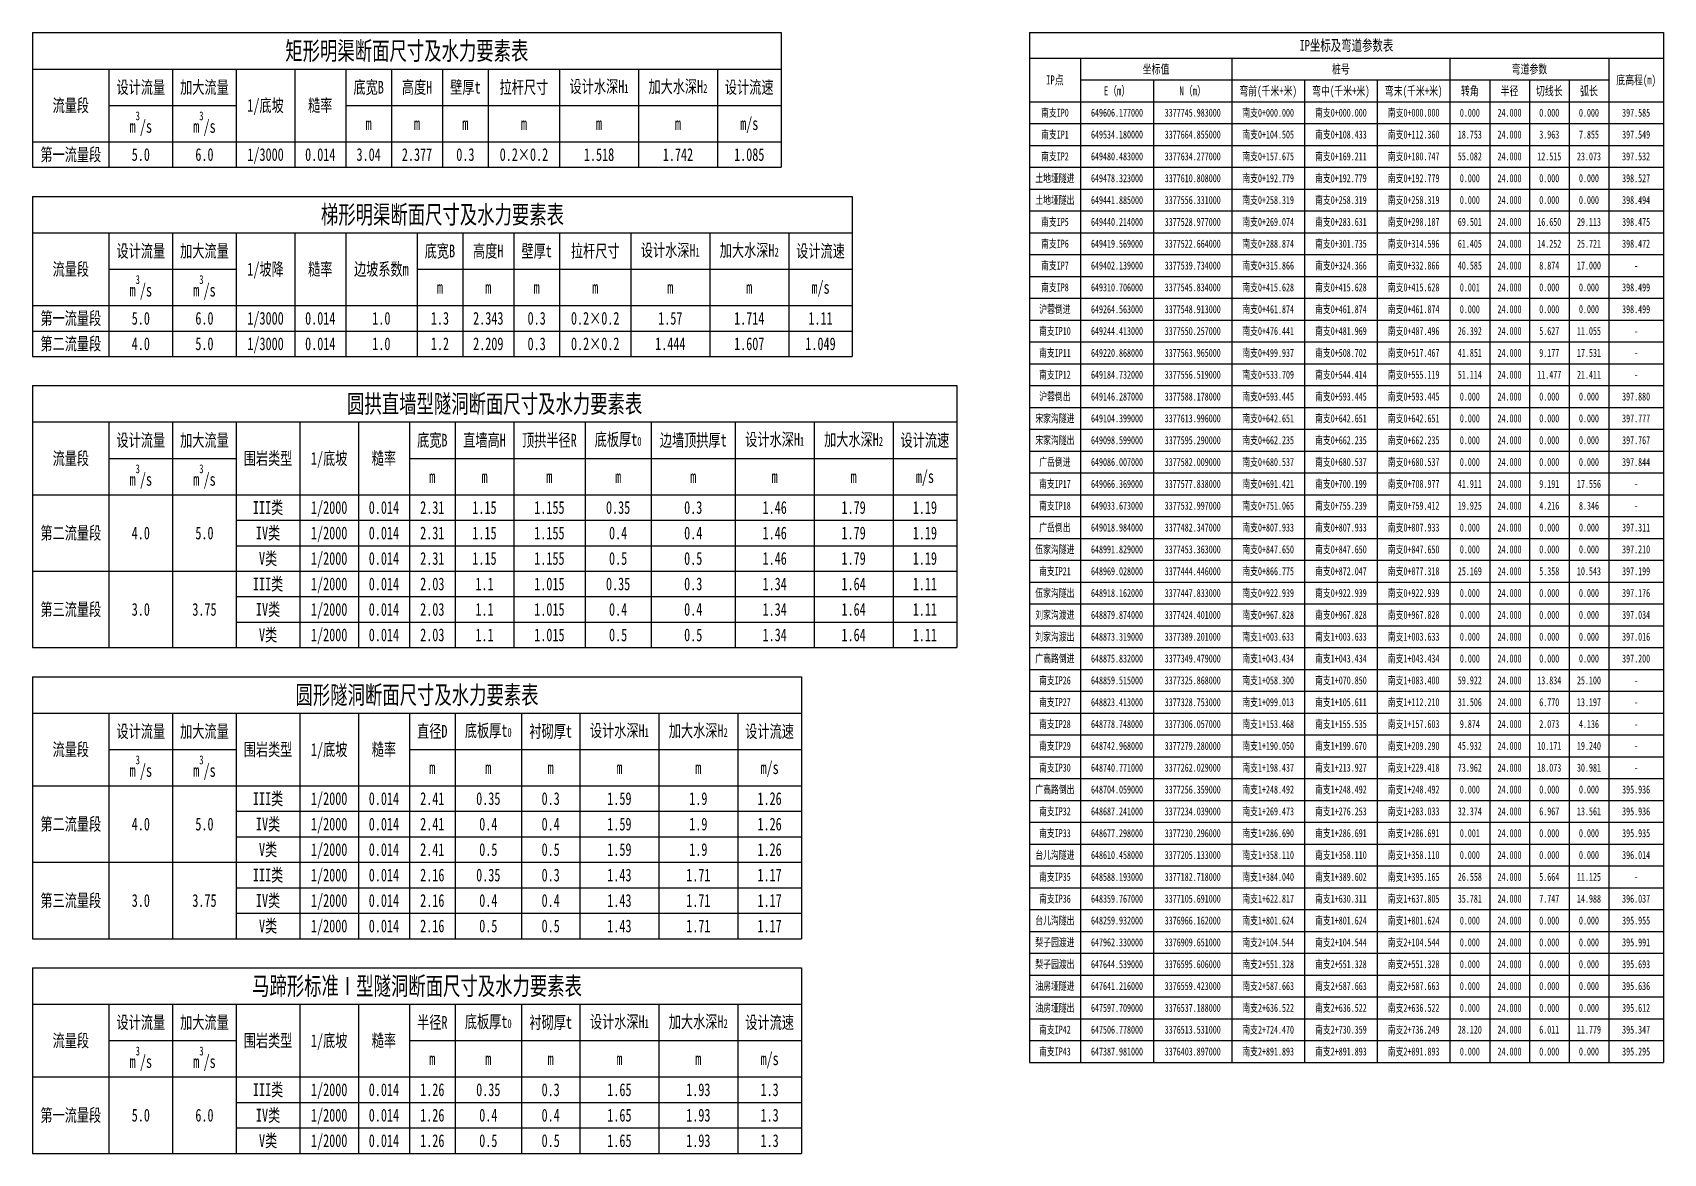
# Model space of a CAD drawing. Header units: metres. Extents: x -40 to 2892, y -553 to 402.
# Drawn here: x 0 to 448.4, y -328 to -20 of the extents above; entities that cross this region are included whole.
import ezdxf
from ezdxf.enums import TextEntityAlignment as Align

# ---------------------------------------------------------------- set-up
doc = ezdxf.new("R2010")
doc.units = ezdxf.units.M
doc.layers.add('IP坐标表', color=7, linetype='Continuous')
doc.layers.add('断面汇总表', color=7, linetype='Continuous')
doc.styles.get("Standard").update_dxf_attribs({"font": '', "width": 0.7})
doc.styles.get('Standard').set_extended_font_data('仿宋')

msp = doc.modelspace()

# ---------------------------------------------------------------- linework, layer by layer
at = {"layer": 'IP坐标表'}
for p, q in [((274.1, -20), (448.42, -20)), ((274.1, -20), (274.1, -27)), ((448.42, -20), (448.42, -27)), ((274.1, -27), (448.42, -27)), ((274.1, -27), (274.1, -39)), ((274.1, -27), (274.1, -39)), ((288.1, -27), (288.1, -39)), ((329.74, -27), (329.74, -39)), ((389.74, -27), (389.74, -39)), ((433.42, -27), (433.42, -39)), ((448.42, -27), (448.42, -39)), ((448.42, -27), (448.42, -39)), ((288.1, -33), (308.26, -33)), ((308.26, -33), (329.74, -33)), ((308.26, -33), (308.26, -39)), ((329.74, -33), (349.74, -33)), ((349.74, -33), (369.74, -33)), ((349.74, -33), (349.74, -39)), ((369.74, -33), (389.74, -33)), ((369.74, -33), (369.74, -39)), ((389.74, -33), (400.66, -33)), ((400.66, -33), (411.58, -33)), ((400.66, -33), (400.66, -39)), ((411.58, -33), (422.5, -33)), ((411.58, -33), (411.58, -39)), ((422.5, -33), (433.42, -33)), ((422.5, -33), (422.5, -39)), ((274.1, -39), (448.42, -39)), ((274.1, -39), (448.42, -39)), ((274.1, -39), (274.1, -303)), ((288.1, -39), (288.1, -303)), ((308.26, -39), (308.26, -303)), ((329.74, -39), (329.74, -303)), ((349.74, -39), (349.74, -303)), ((369.74, -39), (369.74, -303)), ((389.74, -39), (389.74, -303)), ((400.66, -39), (400.66, -303)), ((411.58, -39), (411.58, -303)), ((422.5, -39), (422.5, -303)), ((433.42, -39), (433.42, -303)), ((448.42, -39), (448.42, -303)), ((274.1, -45), (448.42, -45)), ((274.1, -51), (448.42, -51)), ((274.1, -57), (448.42, -57)), ((274.1, -63), (448.42, -63)), ((274.1, -69), (448.42, -69)), ((274.1, -75), (448.42, -75)), ((274.1, -81), (448.42, -81)), ((274.1, -87), (448.42, -87)), ((274.1, -93), (448.42, -93)), ((274.1, -99), (448.42, -99)), ((274.1, -105), (448.42, -105)), ((274.1, -111), (448.42, -111)), ((274.1, -117), (448.42, -117)), ((274.1, -123), (448.42, -123)), ((274.1, -129), (448.42, -129)), ((274.1, -135), (448.42, -135)), ((274.1, -141), (448.42, -141)), ((274.1, -147), (448.42, -147)), ((274.1, -153), (448.42, -153)), ((274.1, -159), (448.42, -159)), ((274.1, -165), (448.42, -165)), ((274.1, -171), (448.42, -171)), ((274.1, -177), (448.42, -177)), ((274.1, -183), (448.42, -183)), ((274.1, -189), (448.42, -189)), ((274.1, -195), (448.42, -195)), ((274.1, -201), (448.42, -201)), ((274.1, -207), (448.42, -207)), ((274.1, -213), (448.42, -213)), ((274.1, -219), (448.42, -219)), ((274.1, -225), (448.42, -225)), ((274.1, -231), (448.42, -231)), ((274.1, -237), (448.42, -237)), ((274.1, -243), (448.42, -243)), ((274.1, -249), (448.42, -249)), ((274.1, -255), (448.42, -255)), ((274.1, -261), (448.42, -261)), ((274.1, -267), (448.42, -267)), ((274.1, -273), (448.42, -273)), ((274.1, -279), (448.42, -279)), ((274.1, -285), (448.42, -285)), ((274.1, -291), (448.42, -291)), ((274.1, -297), (448.42, -297)), ((274.1, -303), (448.42, -303))]:
    msp.add_line(p, q, dxfattribs=at)
at = {"layer": '断面汇总表'}
for p, q in [((0, -20), (205.8, -20)), ((0, -20), (0, -30)), ((205.8, -20), (205.8, -30)), ((0, -30), (205.8, -30)), ((0, -30), (0, -50)), ((21, -30), (21, -50)), ((38.5, -30), (38.5, -50)), ((56, -30), (56, -50)), ((72.1, -30), (72.1, -50)), ((86.1, -30), (86.1, -50)), ((98.7, -30), (98.7, -50)), ((112.7, -30), (112.7, -50)), ((125.3, -30), (125.3, -50)), ((144.9, -30), (144.9, -50)), ((166.6, -30), (166.6, -50)), ((188.3, -30), (188.3, -50)), ((205.8, -30), (205.8, -50)), ((21, -40), (38.5, -40)), ((38.5, -40), (56, -40)), ((86.1, -40), (98.7, -40)), ((98.7, -40), (112.7, -40)), ((112.7, -40), (125.3, -40)), ((125.3, -40), (144.9, -40)), ((144.9, -40), (166.6, -40)), ((166.6, -40), (188.3, -40)), ((188.3, -40), (205.8, -40)), ((0, -50), (205.8, -50)), ((0, -50), (205.8, -50)), ((0, -50), (0, -57)), ((21, -50), (21, -57)), ((38.5, -50), (38.5, -57)), ((56, -50), (56, -57)), ((72.1, -50), (72.1, -57)), ((86.1, -50), (86.1, -57)), ((98.7, -50), (98.7, -57)), ((112.7, -50), (112.7, -57)), ((125.3, -50), (125.3, -57)), ((144.9, -50), (144.9, -57)), ((166.6, -50), (166.6, -57)), ((188.3, -50), (188.3, -57)), ((205.8, -50), (205.8, -57)), ((0, -57), (205.8, -57)), ((0, -65), (225.4, -65)), ((0, -65), (0, -75)), ((225.4, -65), (225.4, -75)), ((0, -75), (225.4, -75)), ((0, -75), (0, -95)), ((21, -75), (21, -95)), ((38.5, -75), (38.5, -95)), ((56, -75), (56, -95)), ((72.1, -75), (72.1, -95)), ((86.1, -75), (86.1, -95)), ((105.7, -75), (105.7, -95)), ((118.3, -75), (118.3, -95)), ((132.3, -75), (132.3, -95)), ((144.9, -75), (144.9, -95)), ((164.5, -75), (164.5, -95)), ((186.2, -75), (186.2, -95)), ((207.9, -75), (207.9, -95)), ((225.4, -75), (225.4, -95)), ((21, -85), (38.5, -85)), ((38.5, -85), (56, -85)), ((105.7, -85), (118.3, -85)), ((118.3, -85), (132.3, -85)), ((132.3, -85), (144.9, -85)), ((144.9, -85), (164.5, -85)), ((164.5, -85), (186.2, -85)), ((186.2, -85), (207.9, -85)), ((207.9, -85), (225.4, -85)), ((0, -95), (225.4, -95)), ((0, -95), (225.4, -95)), ((0, -95), (0, -109)), ((21, -95), (21, -109)), ((38.5, -95), (38.5, -109)), ((56, -95), (56, -109)), ((72.1, -95), (72.1, -109)), ((86.1, -95), (86.1, -109)), ((105.7, -95), (105.7, -109)), ((118.3, -95), (118.3, -109)), ((132.3, -95), (132.3, -109)), ((144.9, -95), (144.9, -109)), ((164.5, -95), (164.5, -109)), ((186.2, -95), (186.2, -109)), ((207.9, -95), (207.9, -109)), ((225.4, -95), (225.4, -109)), ((0, -102), (225.4, -102)), ((0, -109), (225.4, -109)), ((0, -117), (254.1, -117)), ((0, -117), (0, -127)), ((254.1, -117), (254.1, -127)), ((0, -127), (254.1, -127)), ((0, -127), (0, -147)), ((21, -127), (21, -147)), ((38.5, -127), (38.5, -147)), ((56, -127), (56, -147)), ((73.5, -127), (73.5, -147)), ((89.6, -127), (89.6, -147)), ((103.6, -127), (103.6, -147)), ((116.2, -127), (116.2, -147)), ((132.3, -127), (132.3, -147)), ((151.9, -127), (151.9, -147)), ((170.1, -127), (170.1, -147)), ((193.2, -127), (193.2, -147)), ((214.9, -127), (214.9, -147)), ((236.6, -127), (236.6, -147)), ((254.1, -127), (254.1, -147)), ((21, -137), (38.5, -137)), ((38.5, -137), (56, -137)), ((103.6, -137), (116.2, -137)), ((116.2, -137), (132.3, -137)), ((132.3, -137), (151.9, -137)), ((151.9, -137), (170.1, -137)), ((170.1, -137), (193.2, -137)), ((193.2, -137), (214.9, -137)), ((214.9, -137), (236.6, -137)), ((236.6, -137), (254.1, -137)), ((0, -147), (254.1, -147)), ((0, -147), (254.1, -147)), ((0, -147), (0, -189)), ((21, -147), (21, -189)), ((38.5, -147), (38.5, -189)), ((56, -147), (56, -189)), ((73.5, -147), (73.5, -189)), ((89.6, -147), (89.6, -189)), ((103.6, -147), (103.6, -189)), ((116.2, -147), (116.2, -189)), ((132.3, -147), (132.3, -189)), ((151.9, -147), (151.9, -189)), ((170.1, -147), (170.1, -189)), ((193.2, -147), (193.2, -189)), ((214.9, -147), (214.9, -189)), ((236.6, -147), (236.6, -189)), ((254.1, -147), (254.1, -189)), ((56, -154), (254.1, -154)), ((56, -161), (254.1, -161)), ((0, -168), (254.1, -168)), ((56, -175), (254.1, -175)), ((56, -182), (254.1, -182)), ((0, -189), (254.1, -189)), ((0, -197), (211.4, -197)), ((0, -197), (0, -207)), ((211.4, -197), (211.4, -207)), ((0, -207), (211.4, -207)), ((0, -207), (0, -227)), ((21, -207), (21, -227)), ((38.5, -207), (38.5, -227)), ((56, -207), (56, -227)), ((73.5, -207), (73.5, -227)), ((89.6, -207), (89.6, -227)), ((103.6, -207), (103.6, -227)), ((116.2, -207), (116.2, -227)), ((134.4, -207), (134.4, -227)), ((150.5, -207), (150.5, -227)), ((172.2, -207), (172.2, -227)), ((193.9, -207), (193.9, -227)), ((211.4, -207), (211.4, -227)), ((21, -217), (38.5, -217)), ((38.5, -217), (56, -217)), ((103.6, -217), (116.2, -217)), ((116.2, -217), (134.4, -217)), ((134.4, -217), (150.5, -217)), ((150.5, -217), (172.2, -217)), ((172.2, -217), (193.9, -217)), ((193.9, -217), (211.4, -217)), ((0, -227), (211.4, -227)), ((0, -227), (211.4, -227)), ((0, -227), (0, -269)), ((21, -227), (21, -269)), ((38.5, -227), (38.5, -269)), ((56, -227), (56, -269)), ((73.5, -227), (73.5, -269)), ((89.6, -227), (89.6, -269)), ((103.6, -227), (103.6, -269)), ((116.2, -227), (116.2, -269)), ((134.4, -227), (134.4, -269)), ((150.5, -227), (150.5, -269)), ((172.2, -227), (172.2, -269)), ((193.9, -227), (193.9, -269)), ((211.4, -227), (211.4, -269)), ((56, -234), (211.4, -234)), ((56, -241), (211.4, -241)), ((0, -248), (211.4, -248)), ((56, -255), (211.4, -255)), ((56, -262), (211.4, -262)), ((0, -269), (211.4, -269)), ((0, -277), (211.4, -277)), ((0, -277), (0, -287)), ((211.4, -277), (211.4, -287)), ((0, -287), (211.4, -287)), ((0, -287), (0, -307)), ((21, -287), (21, -307)), ((38.5, -287), (38.5, -307)), ((56, -287), (56, -307)), ((73.5, -287), (73.5, -307)), ((89.6, -287), (89.6, -307)), ((103.6, -287), (103.6, -307)), ((116.2, -287), (116.2, -307)), ((134.4, -287), (134.4, -307)), ((150.5, -287), (150.5, -307)), ((172.2, -287), (172.2, -307)), ((193.9, -287), (193.9, -307)), ((211.4, -287), (211.4, -307)), ((21, -297), (38.5, -297)), ((38.5, -297), (56, -297)), ((103.6, -297), (116.2, -297)), ((116.2, -297), (134.4, -297)), ((134.4, -297), (150.5, -297)), ((150.5, -297), (172.2, -297)), ((172.2, -297), (193.9, -297)), ((193.9, -297), (211.4, -297)), ((0, -307), (211.4, -307)), ((0, -307), (211.4, -307)), ((0, -307), (0, -328)), ((21, -307), (21, -328)), ((38.5, -307), (38.5, -328)), ((56, -307), (56, -328)), ((73.5, -307), (73.5, -328)), ((89.6, -307), (89.6, -328)), ((103.6, -307), (103.6, -328)), ((116.2, -307), (116.2, -328)), ((134.4, -307), (134.4, -328)), ((150.5, -307), (150.5, -328)), ((172.2, -307), (172.2, -328)), ((193.9, -307), (193.9, -328)), ((211.4, -307), (211.4, -328)), ((56, -314), (211.4, -314)), ((56, -321), (211.4, -321)), ((0, -328), (211.4, -328))]:
    msp.add_line(p, q, dxfattribs=at)

# ---------------------------------------------------------------- texts
at = {"layer": 'IP坐标表', "width": 0.7}
for s, height, p in [('IP坐标及弯道参数表', 3, (361.26, -23.5)), ('IP点', 2.5, (281.1, -33)), ('坐标值', 2.5, (308.92, -30)), ('桩号', 2.5, (359.74, -30)), ('弯道参数', 2.5, (411.58, -30)), ('底高程(m)', 2.5, (440.92, -33)), ('E（m）', 2.5, (298.18, -36)), ('N（m）', 2.5, (319, -36)), ('弯前(千米+米)', 2.5, (339.74, -36)), ('弯中(千米+米)', 2.5, (359.74, -36)), ('弯末(千米+米)', 2.5, (379.74, -36)), ('转角', 2.5, (395.2, -36)), ('半径', 2.5, (406.12, -36)), ('切线长', 2.5, (417.04, -36)), ('弧长', 2.5, (427.96, -36)), ('南支IP0', 2.2, (281.1, -42)), ('649606.177000', 2.2, (298.18, -42)), ('3377745.983000', 2.2, (319, -42)), ('南支0+000.000', 2.2, (339.74, -42)), ('南支0+000.000', 2.2, (359.74, -42)), ('南支0+000.000', 2.2, (379.74, -42)), ('0.000', 2.2, (395.2, -42)), ('24.000', 2.2, (406.12, -42)), ('0.000', 2.2, (417.04, -42)), ('0.000', 2.2, (427.96, -42)), ('397.585', 2.2, (440.92, -42)), ('南支IP1', 2.2, (281.1, -48)), ('649534.180000', 2.2, (298.18, -48)), ('3377664.855000', 2.2, (319, -48)), ('南支0+104.505', 2.2, (339.74, -48)), ('南支0+108.433', 2.2, (359.74, -48)), ('南支0+112.360', 2.2, (379.74, -48)), ('18.753', 2.2, (395.2, -48)), ('24.000', 2.2, (406.12, -48)), ('3.963', 2.2, (417.04, -48)), ('7.855', 2.2, (427.96, -48)), ('397.549', 2.2, (440.92, -48)), ('南支IP2', 2.2, (281.1, -54)), ('649480.483000', 2.2, (298.18, -54)), ('3377634.277000', 2.2, (319, -54)), ('南支0+157.675', 2.2, (339.74, -54)), ('南支0+169.211', 2.2, (359.74, -54)), ('南支0+180.747', 2.2, (379.74, -54)), ('55.082', 2.2, (395.2, -54)), ('24.000', 2.2, (406.12, -54)), ('12.515', 2.2, (417.04, -54)), ('23.073', 2.2, (427.96, -54)), ('397.532', 2.2, (440.92, -54)), ('土地垭隧进', 2.2, (281.1, -60)), ('649478.323000', 2.2, (298.18, -60)), ('3377610.808000', 2.2, (319, -60)), ('南支0+192.779', 2.2, (339.74, -60)), ('南支0+192.779', 2.2, (359.74, -60)), ('南支0+192.779', 2.2, (379.74, -60)), ('0.000', 2.2, (395.2, -60)), ('24.000', 2.2, (406.12, -60)), ('0.000', 2.2, (417.04, -60)), ('0.000', 2.2, (427.96, -60)), ('398.527', 2.2, (440.92, -60)), ('土地垭隧出', 2.2, (281.1, -66)), ('649441.885000', 2.2, (298.18, -66)), ('3377556.331000', 2.2, (319, -66)), ('南支0+258.319', 2.2, (339.74, -66)), ('南支0+258.319', 2.2, (359.74, -66)), ('南支0+258.319', 2.2, (379.74, -66)), ('0.000', 2.2, (395.2, -66)), ('24.000', 2.2, (406.12, -66)), ('0.000', 2.2, (417.04, -66)), ('0.000', 2.2, (427.96, -66)), ('398.494', 2.2, (440.92, -66)), ('南支IP5', 2.2, (281.1, -72)), ('649440.214000', 2.2, (298.18, -72)), ('3377528.977000', 2.2, (319, -72)), ('南支0+269.074', 2.2, (339.74, -72)), ('南支0+283.631', 2.2, (359.74, -72)), ('南支0+298.187', 2.2, (379.74, -72)), ('69.501', 2.2, (395.2, -72)), ('24.000', 2.2, (406.12, -72)), ('16.650', 2.2, (417.04, -72)), ('29.113', 2.2, (427.96, -72)), ('398.475', 2.2, (440.92, -72)), ('南支IP6', 2.2, (281.1, -78)), ('649419.569000', 2.2, (298.18, -78)), ('3377522.664000', 2.2, (319, -78)), ('南支0+288.874', 2.2, (339.74, -78)), ('南支0+301.735', 2.2, (359.74, -78)), ('南支0+314.596', 2.2, (379.74, -78)), ('61.405', 2.2, (395.2, -78)), ('24.000', 2.2, (406.12, -78)), ('14.252', 2.2, (417.04, -78)), ('25.721', 2.2, (427.96, -78)), ('398.472', 2.2, (440.92, -78)), ('南支IP7', 2.2, (281.1, -84)), ('649402.139000', 2.2, (298.18, -84)), ('3377539.734000', 2.2, (319, -84)), ('南支0+315.866', 2.2, (339.74, -84)), ('南支0+324.366', 2.2, (359.74, -84)), ('南支0+332.866', 2.2, (379.74, -84)), ('40.585', 2.2, (395.2, -84)), ('24.000', 2.2, (406.12, -84)), ('8.874', 2.2, (417.04, -84)), ('17.000', 2.2, (427.96, -84)), ('-', 2.2, (440.92, -84)), ('南支IP8', 2.2, (281.1, -90)), ('649310.706000', 2.2, (298.18, -90)), ('3377545.834000', 2.2, (319, -90)), ('南支0+415.628', 2.2, (339.74, -90)), ('南支0+415.628', 2.2, (359.74, -90)), ('南支0+415.628', 2.2, (379.74, -90)), ('0.001', 2.2, (395.2, -90)), ('24.000', 2.2, (406.12, -90)), ('0.000', 2.2, (417.04, -90)), ('0.000', 2.2, (427.96, -90)), ('398.499', 2.2, (440.92, -90)), ('沪蓉倒进', 2.2, (281.1, -96)), ('649264.563000', 2.2, (298.18, -96)), ('3377548.913000', 2.2, (319, -96)), ('南支0+461.874', 2.2, (339.74, -96)), ('南支0+461.874', 2.2, (359.74, -96)), ('南支0+461.874', 2.2, (379.74, -96)), ('0.000', 2.2, (395.2, -96)), ('24.000', 2.2, (406.12, -96)), ('0.000', 2.2, (417.04, -96)), ('0.000', 2.2, (427.96, -96)), ('398.499', 2.2, (440.92, -96)), ('南支IP10', 2.2, (281.1, -102)), ('649244.413000', 2.2, (298.18, -102)), ('3377550.257000', 2.2, (319, -102)), ('南支0+476.441', 2.2, (339.74, -102)), ('南支0+481.969', 2.2, (359.74, -102)), ('南支0+487.496', 2.2, (379.74, -102)), ('26.392', 2.2, (395.2, -102)), ('24.000', 2.2, (406.12, -102)), ('5.627', 2.2, (417.04, -102)), ('11.055', 2.2, (427.96, -102)), ('-', 2.2, (440.92, -102)), ('南支IP11', 2.2, (281.1, -108)), ('649220.868000', 2.2, (298.18, -108)), ('3377563.965000', 2.2, (319, -108)), ('南支0+499.937', 2.2, (339.74, -108)), ('南支0+508.702', 2.2, (359.74, -108)), ('南支0+517.467', 2.2, (379.74, -108)), ('41.851', 2.2, (395.2, -108)), ('24.000', 2.2, (406.12, -108)), ('9.177', 2.2, (417.04, -108)), ('17.531', 2.2, (427.96, -108)), ('-', 2.2, (440.92, -108)), ('南支IP12', 2.2, (281.1, -114)), ('649184.732000', 2.2, (298.18, -114)), ('3377556.519000', 2.2, (319, -114)), ('南支0+533.709', 2.2, (339.74, -114)), ('南支0+544.414', 2.2, (359.74, -114)), ('南支0+555.119', 2.2, (379.74, -114)), ('51.114', 2.2, (395.2, -114)), ('24.000', 2.2, (406.12, -114)), ('11.477', 2.2, (417.04, -114)), ('21.411', 2.2, (427.96, -114)), ('-', 2.2, (440.92, -114)), ('沪蓉倒出', 2.2, (281.1, -120)), ('649146.287000', 2.2, (298.18, -120)), ('3377588.178000', 2.2, (319, -120)), ('南支0+593.445', 2.2, (339.74, -120)), ('南支0+593.445', 2.2, (359.74, -120)), ('南支0+593.445', 2.2, (379.74, -120)), ('0.000', 2.2, (395.2, -120)), ('24.000', 2.2, (406.12, -120)), ('0.000', 2.2, (417.04, -120)), ('0.000', 2.2, (427.96, -120)), ('397.880', 2.2, (440.92, -120)), ('宋家沟隧进', 2.2, (281.1, -126)), ('649104.399000', 2.2, (298.18, -126)), ('3377613.996000', 2.2, (319, -126)), ('南支0+642.651', 2.2, (339.74, -126)), ('南支0+642.651', 2.2, (359.74, -126)), ('南支0+642.651', 2.2, (379.74, -126)), ('0.000', 2.2, (395.2, -126)), ('24.000', 2.2, (406.12, -126)), ('0.000', 2.2, (417.04, -126)), ('0.000', 2.2, (427.96, -126)), ('397.777', 2.2, (440.92, -126)), ('宋家沟隧出', 2.2, (281.1, -132)), ('649098.599000', 2.2, (298.18, -132)), ('3377595.290000', 2.2, (319, -132)), ('南支0+662.235', 2.2, (339.74, -132)), ('南支0+662.235', 2.2, (359.74, -132)), ('南支0+662.235', 2.2, (379.74, -132)), ('0.000', 2.2, (395.2, -132)), ('24.000', 2.2, (406.12, -132)), ('0.000', 2.2, (417.04, -132)), ('0.000', 2.2, (427.96, -132)), ('397.767', 2.2, (440.92, -132)), ('广岳倒进', 2.2, (281.1, -138)), ('649086.007000', 2.2, (298.18, -138)), ('3377582.009000', 2.2, (319, -138)), ('南支0+680.537', 2.2, (339.74, -138)), ('南支0+680.537', 2.2, (359.74, -138)), ('南支0+680.537', 2.2, (379.74, -138)), ('0.000', 2.2, (395.2, -138)), ('24.000', 2.2, (406.12, -138)), ('0.000', 2.2, (417.04, -138)), ('0.000', 2.2, (427.96, -138)), ('397.844', 2.2, (440.92, -138)), ('南支IP17', 2.2, (281.1, -144)), ('649066.369000', 2.2, (298.18, -144)), ('3377577.838000', 2.2, (319, -144)), ('南支0+691.421', 2.2, (339.74, -144)), ('南支0+700.199', 2.2, (359.74, -144)), ('南支0+708.977', 2.2, (379.74, -144)), ('41.911', 2.2, (395.2, -144)), ('24.000', 2.2, (406.12, -144)), ('9.191', 2.2, (417.04, -144)), ('17.556', 2.2, (427.96, -144)), ('-', 2.2, (440.92, -144)), ('南支IP18', 2.2, (281.1, -150)), ('649033.673000', 2.2, (298.18, -150)), ('3377532.997000', 2.2, (319, -150)), ('南支0+751.065', 2.2, (339.74, -150)), ('南支0+755.239', 2.2, (359.74, -150)), ('南支0+759.412', 2.2, (379.74, -150)), ('19.925', 2.2, (395.2, -150)), ('24.000', 2.2, (406.12, -150)), ('4.216', 2.2, (417.04, -150)), ('8.346', 2.2, (427.96, -150)), ('-', 2.2, (440.92, -150)), ('广岳倒出', 2.2, (281.1, -156)), ('649018.984000', 2.2, (298.18, -156)), ('3377482.347000', 2.2, (319, -156)), ('南支0+807.933', 2.2, (339.74, -156)), ('南支0+807.933', 2.2, (359.74, -156)), ('南支0+807.933', 2.2, (379.74, -156)), ('0.000', 2.2, (395.2, -156)), ('24.000', 2.2, (406.12, -156)), ('0.000', 2.2, (417.04, -156)), ('0.000', 2.2, (427.96, -156)), ('397.311', 2.2, (440.92, -156)), ('伍家沟隧进', 2.2, (281.1, -162)), ('648991.829000', 2.2, (298.18, -162)), ('3377453.363000', 2.2, (319, -162)), ('南支0+847.650', 2.2, (339.74, -162)), ('南支0+847.650', 2.2, (359.74, -162)), ('南支0+847.650', 2.2, (379.74, -162)), ('0.000', 2.2, (395.2, -162)), ('24.000', 2.2, (406.12, -162)), ('0.000', 2.2, (417.04, -162)), ('0.000', 2.2, (427.96, -162)), ('397.210', 2.2, (440.92, -162)), ('南支IP21', 2.2, (281.1, -168)), ('648969.028000', 2.2, (298.18, -168)), ('3377444.446000', 2.2, (319, -168)), ('南支0+866.775', 2.2, (339.74, -168)), ('南支0+872.047', 2.2, (359.74, -168)), ('南支0+877.318', 2.2, (379.74, -168)), ('25.169', 2.2, (395.2, -168)), ('24.000', 2.2, (406.12, -168)), ('5.358', 2.2, (417.04, -168)), ('10.543', 2.2, (427.96, -168)), ('397.199', 2.2, (440.92, -168)), ('伍家沟隧出', 2.2, (281.1, -174)), ('648918.162000', 2.2, (298.18, -174)), ('3377447.833000', 2.2, (319, -174)), ('南支0+922.939', 2.2, (339.74, -174)), ('南支0+922.939', 2.2, (359.74, -174)), ('南支0+922.939', 2.2, (379.74, -174)), ('0.000', 2.2, (395.2, -174)), ('24.000', 2.2, (406.12, -174)), ('0.000', 2.2, (417.04, -174)), ('0.000', 2.2, (427.96, -174)), ('397.176', 2.2, (440.92, -174)), ('刘家沟渡进', 2.2, (281.1, -180)), ('648879.874000', 2.2, (298.18, -180)), ('3377424.401000', 2.2, (319, -180)), ('南支0+967.828', 2.2, (339.74, -180)), ('南支0+967.828', 2.2, (359.74, -180)), ('南支0+967.828', 2.2, (379.74, -180)), ('0.000', 2.2, (395.2, -180)), ('24.000', 2.2, (406.12, -180)), ('0.000', 2.2, (417.04, -180)), ('0.000', 2.2, (427.96, -180)), ('397.034', 2.2, (440.92, -180)), ('刘家沟渡出', 2.2, (281.1, -186)), ('648873.319000', 2.2, (298.18, -186)), ('3377389.201000', 2.2, (319, -186)), ('南支1+003.633', 2.2, (339.74, -186)), ('南支1+003.633', 2.2, (359.74, -186)), ('南支1+003.633', 2.2, (379.74, -186)), ('0.000', 2.2, (395.2, -186)), ('24.000', 2.2, (406.12, -186)), ('0.000', 2.2, (417.04, -186)), ('0.000', 2.2, (427.96, -186)), ('397.016', 2.2, (440.92, -186)), ('广高路倒进', 2.2, (281.1, -192)), ('648875.832000', 2.2, (298.18, -192)), ('3377349.479000', 2.2, (319, -192)), ('南支1+043.434', 2.2, (339.74, -192)), ('南支1+043.434', 2.2, (359.74, -192)), ('南支1+043.434', 2.2, (379.74, -192)), ('0.000', 2.2, (395.2, -192)), ('24.000', 2.2, (406.12, -192)), ('0.000', 2.2, (417.04, -192)), ('0.000', 2.2, (427.96, -192)), ('397.200', 2.2, (440.92, -192)), ('南支IP26', 2.2, (281.1, -198)), ('648859.515000', 2.2, (298.18, -198)), ('3377325.868000', 2.2, (319, -198)), ('南支1+058.300', 2.2, (339.74, -198)), ('南支1+070.850', 2.2, (359.74, -198)), ('南支1+083.400', 2.2, (379.74, -198)), ('59.922', 2.2, (395.2, -198)), ('24.000', 2.2, (406.12, -198)), ('13.834', 2.2, (417.04, -198)), ('25.100', 2.2, (427.96, -198)), ('-', 2.2, (440.92, -198)), ('南支IP27', 2.2, (281.1, -204)), ('648823.413000', 2.2, (298.18, -204)), ('3377328.753000', 2.2, (319, -204)), ('南支1+099.013', 2.2, (339.74, -204)), ('南支1+105.611', 2.2, (359.74, -204)), ('南支1+112.210', 2.2, (379.74, -204)), ('31.506', 2.2, (395.2, -204)), ('24.000', 2.2, (406.12, -204)), ('6.770', 2.2, (417.04, -204)), ('13.197', 2.2, (427.96, -204)), ('-', 2.2, (440.92, -204)), ('南支IP28', 2.2, (281.1, -210)), ('648778.748000', 2.2, (298.18, -210)), ('3377306.057000', 2.2, (319, -210)), ('南支1+153.468', 2.2, (339.74, -210)), ('南支1+155.535', 2.2, (359.74, -210)), ('南支1+157.603', 2.2, (379.74, -210)), ('9.874', 2.2, (395.2, -210)), ('24.000', 2.2, (406.12, -210)), ('2.073', 2.2, (417.04, -210)), ('4.136', 2.2, (427.96, -210)), ('-', 2.2, (440.92, -210)), ('南支IP29', 2.2, (281.1, -216)), ('648742.968000', 2.2, (298.18, -216)), ('3377279.280000', 2.2, (319, -216)), ('南支1+190.050', 2.2, (339.74, -216)), ('南支1+199.670', 2.2, (359.74, -216)), ('南支1+209.290', 2.2, (379.74, -216)), ('45.932', 2.2, (395.2, -216)), ('24.000', 2.2, (406.12, -216)), ('10.171', 2.2, (417.04, -216)), ('19.240', 2.2, (427.96, -216)), ('-', 2.2, (440.92, -216)), ('南支IP30', 2.2, (281.1, -222)), ('648740.771000', 2.2, (298.18, -222)), ('3377262.029000', 2.2, (319, -222)), ('南支1+198.437', 2.2, (339.74, -222)), ('南支1+213.927', 2.2, (359.74, -222)), ('南支1+229.418', 2.2, (379.74, -222)), ('73.962', 2.2, (395.2, -222)), ('24.000', 2.2, (406.12, -222)), ('18.073', 2.2, (417.04, -222)), ('30.981', 2.2, (427.96, -222)), ('-', 2.2, (440.92, -222)), ('广高路倒出', 2.2, (281.1, -228)), ('648704.059000', 2.2, (298.18, -228)), ('3377256.359000', 2.2, (319, -228)), ('南支1+248.492', 2.2, (339.74, -228)), ('南支1+248.492', 2.2, (359.74, -228)), ('南支1+248.492', 2.2, (379.74, -228)), ('0.000', 2.2, (395.2, -228)), ('24.000', 2.2, (406.12, -228)), ('0.000', 2.2, (417.04, -228)), ('0.000', 2.2, (427.96, -228)), ('395.936', 2.2, (440.92, -228)), ('南支IP32', 2.2, (281.1, -234)), ('648687.241000', 2.2, (298.18, -234)), ('3377234.039000', 2.2, (319, -234)), ('南支1+269.473', 2.2, (339.74, -234)), ('南支1+276.253', 2.2, (359.74, -234)), ('南支1+283.033', 2.2, (379.74, -234)), ('32.374', 2.2, (395.2, -234)), ('24.000', 2.2, (406.12, -234)), ('6.967', 2.2, (417.04, -234)), ('13.561', 2.2, (427.96, -234)), ('395.936', 2.2, (440.92, -234)), ('南支IP33', 2.2, (281.1, -240)), ('648677.298000', 2.2, (298.18, -240)), ('3377230.296000', 2.2, (319, -240)), ('南支1+286.690', 2.2, (339.74, -240)), ('南支1+286.691', 2.2, (359.74, -240)), ('南支1+286.691', 2.2, (379.74, -240)), ('0.001', 2.2, (395.2, -240)), ('24.000', 2.2, (406.12, -240)), ('0.000', 2.2, (417.04, -240)), ('0.000', 2.2, (427.96, -240)), ('395.935', 2.2, (440.92, -240)), ('台儿沟隧进', 2.2, (281.1, -246)), ('648610.458000', 2.2, (298.18, -246)), ('3377205.133000', 2.2, (319, -246)), ('南支1+358.110', 2.2, (339.74, -246)), ('南支1+358.110', 2.2, (359.74, -246)), ('南支1+358.110', 2.2, (379.74, -246)), ('0.000', 2.2, (395.2, -246)), ('24.000', 2.2, (406.12, -246)), ('0.000', 2.2, (417.04, -246)), ('0.000', 2.2, (427.96, -246)), ('396.014', 2.2, (440.92, -246)), ('南支IP35', 2.2, (281.1, -252)), ('648588.193000', 2.2, (298.18, -252)), ('3377182.718000', 2.2, (319, -252)), ('南支1+384.040', 2.2, (339.74, -252)), ('南支1+389.602', 2.2, (359.74, -252)), ('南支1+395.165', 2.2, (379.74, -252)), ('26.558', 2.2, (395.2, -252)), ('24.000', 2.2, (406.12, -252)), ('5.664', 2.2, (417.04, -252)), ('11.125', 2.2, (427.96, -252)), ('-', 2.2, (440.92, -252)), ('南支IP36', 2.2, (281.1, -258)), ('648359.767000', 2.2, (298.18, -258)), ('3377105.691000', 2.2, (319, -258)), ('南支1+622.817', 2.2, (339.74, -258)), ('南支1+630.311', 2.2, (359.74, -258)), ('南支1+637.805', 2.2, (379.74, -258)), ('35.781', 2.2, (395.2, -258)), ('24.000', 2.2, (406.12, -258)), ('7.747', 2.2, (417.04, -258)), ('14.988', 2.2, (427.96, -258)), ('396.037', 2.2, (440.92, -258)), ('台儿沟隧出', 2.2, (281.1, -264)), ('648259.932000', 2.2, (298.18, -264)), ('3376966.162000', 2.2, (319, -264)), ('南支1+801.624', 2.2, (339.74, -264)), ('南支1+801.624', 2.2, (359.74, -264)), ('南支1+801.624', 2.2, (379.74, -264)), ('0.000', 2.2, (395.2, -264)), ('24.000', 2.2, (406.12, -264)), ('0.000', 2.2, (417.04, -264)), ('0.000', 2.2, (427.96, -264)), ('395.955', 2.2, (440.92, -264)), ('梨子园渡进', 2.2, (281.1, -270)), ('647962.330000', 2.2, (298.18, -270)), ('3376909.651000', 2.2, (319, -270)), ('南支2+104.544', 2.2, (339.74, -270)), ('南支2+104.544', 2.2, (359.74, -270)), ('南支2+104.544', 2.2, (379.74, -270)), ('0.000', 2.2, (395.2, -270)), ('24.000', 2.2, (406.12, -270)), ('0.000', 2.2, (417.04, -270)), ('0.000', 2.2, (427.96, -270)), ('395.991', 2.2, (440.92, -270)), ('梨子园渡出', 2.2, (281.1, -276)), ('647644.539000', 2.2, (298.18, -276)), ('3376595.606000', 2.2, (319, -276)), ('南支2+551.328', 2.2, (339.74, -276)), ('南支2+551.328', 2.2, (359.74, -276)), ('南支2+551.328', 2.2, (379.74, -276)), ('0.000', 2.2, (395.2, -276)), ('24.000', 2.2, (406.12, -276)), ('0.000', 2.2, (417.04, -276)), ('0.000', 2.2, (427.96, -276)), ('395.693', 2.2, (440.92, -276)), ('油房垭隧进', 2.2, (281.1, -282)), ('647641.216000', 2.2, (298.18, -282)), ('3376559.423000', 2.2, (319, -282)), ('南支2+587.663', 2.2, (339.74, -282)), ('南支2+587.663', 2.2, (359.74, -282)), ('南支2+587.663', 2.2, (379.74, -282)), ('0.000', 2.2, (395.2, -282)), ('24.000', 2.2, (406.12, -282)), ('0.000', 2.2, (417.04, -282)), ('0.000', 2.2, (427.96, -282)), ('395.636', 2.2, (440.92, -282)), ('油房垭隧出', 2.2, (281.1, -288)), ('647597.709000', 2.2, (298.18, -288)), ('3376537.188000', 2.2, (319, -288)), ('南支2+636.522', 2.2, (339.74, -288)), ('南支2+636.522', 2.2, (359.74, -288)), ('南支2+636.522', 2.2, (379.74, -288)), ('0.000', 2.2, (395.2, -288)), ('24.000', 2.2, (406.12, -288)), ('0.000', 2.2, (417.04, -288)), ('0.000', 2.2, (427.96, -288)), ('395.612', 2.2, (440.92, -288)), ('南支IP42', 2.2, (281.1, -294)), ('647506.778000', 2.2, (298.18, -294)), ('3376513.531000', 2.2, (319, -294)), ('南支2+724.470', 2.2, (339.74, -294)), ('南支2+730.359', 2.2, (359.74, -294)), ('南支2+736.249', 2.2, (379.74, -294)), ('28.120', 2.2, (395.2, -294)), ('24.000', 2.2, (406.12, -294)), ('6.011', 2.2, (417.04, -294)), ('11.779', 2.2, (427.96, -294)), ('395.347', 2.2, (440.92, -294)), ('南支IP43', 2.2, (281.1, -300)), ('647387.981000', 2.2, (298.18, -300)), ('3376403.897000', 2.2, (319, -300)), ('南支2+891.893', 2.2, (339.74, -300)), ('南支2+891.893', 2.2, (359.74, -300)), ('南支2+891.893', 2.2, (379.74, -300)), ('0.000', 2.2, (395.2, -300)), ('24.000', 2.2, (406.12, -300)), ('0.000', 2.2, (417.04, -300)), ('0.000', 2.2, (427.96, -300)), ('395.295', 2.2, (440.92, -300))]:
    msp.add_text(s, height=height, dxfattribs=at).set_placement(p, align=Align.MIDDLE_CENTER)
at = {"layer": '断面汇总表', "width": 0.7}
for s, height, p in [('矩形明渠断面尺寸及水力要素表', 5, (102.9, -25)), ('设计流量', 3.5, (29.75, -35)), ('加大流量', 3.5, (47.25, -35)), ('底宽B', 3.5, (92.4, -35)), ('高度H', 3.5, (105.7, -35)), ('壁厚t', 3.5, (119, -35)), ('拉杆尺寸', 3.5, (135.1, -35)), ('设计流速', 3.5, (197.05, -35)), ('流量段', 3.5, (10.5, -40)), ('1/底坡', 3.5, (64.05, -40)), ('糙率', 3.5, (79.1, -40)), ('m', 3.5, (92.4, -45)), ('m', 3.5, (105.7, -45)), ('m', 3.5, (119, -45)), ('m', 3.5, (135.1, -45)), ('m', 3.5, (155.75, -45)), ('m', 3.5, (177.45, -45)), ('m/s', 3.5, (197.05, -45)), ('第一流量段', 3.5, (10.5, -53.5)), ('5.0', 3.5, (29.75, -53.5)), ('6.0', 3.5, (47.25, -53.5)), ('1/3000', 3.5, (64.05, -53.5)), ('0.014', 3.5, (79.1, -53.5)), ('3.04', 3.5, (92.4, -53.5)), ('2.377', 3.5, (105.7, -53.5)), ('0.3', 3.5, (119, -53.5)), ('0.2×0.2', 3.5, (135.1, -53.5)), ('1.518', 3.5, (155.75, -53.5)), ('1.742', 3.5, (177.45, -53.5)), ('1.085', 3.5, (197.05, -53.5)), ('梯形明渠断面尺寸及水力要素表', 5, (112.7, -70)), ('设计流量', 3.5, (29.75, -80)), ('加大流量', 3.5, (47.25, -80)), ('底宽B', 3.5, (112, -80)), ('高度H', 3.5, (125.3, -80)), ('壁厚t', 3.5, (138.6, -80)), ('拉杆尺寸', 3.5, (154.7, -80)), ('设计流速', 3.5, (216.65, -80)), ('流量段', 3.5, (10.5, -85)), ('1/坡降', 3.5, (64.05, -85)), ('糙率', 3.5, (79.1, -85)), ('边坡系数m', 3.5, (95.9, -85)), ('m', 3.5, (112, -90)), ('m', 3.5, (125.3, -90)), ('m', 3.5, (138.6, -90)), ('m', 3.5, (154.7, -90)), ('m', 3.5, (175.35, -90)), ('m', 3.5, (197.05, -90)), ('m/s', 3.5, (216.65, -90)), ('第一流量段', 3.5, (10.5, -98.5)), ('5.0', 3.5, (29.75, -98.5)), ('6.0', 3.5, (47.25, -98.5)), ('1/3000', 3.5, (64.05, -98.5)), ('0.014', 3.5, (79.1, -98.5)), ('1.0', 3.5, (95.9, -98.5)), ('1.3', 3.5, (112, -98.5)), ('2.343', 3.5, (125.3, -98.5)), ('0.3', 3.5, (138.6, -98.5)), ('0.2×0.2', 3.5, (154.7, -98.5)), ('1.57', 3.5, (175.35, -98.5)), ('1.714', 3.5, (197.05, -98.5)), ('1.11', 3.5, (216.65, -98.5)), ('第二流量段', 3.5, (10.5, -105.5)), ('4.0', 3.5, (29.75, -105.5)), ('5.0', 3.5, (47.25, -105.5)), ('1/3000', 3.5, (64.05, -105.5)), ('0.014', 3.5, (79.1, -105.5)), ('1.0', 3.5, (95.9, -105.5)), ('1.2', 3.5, (112, -105.5)), ('2.209', 3.5, (125.3, -105.5)), ('0.3', 3.5, (138.6, -105.5)), ('0.2×0.2', 3.5, (154.7, -105.5)), ('1.444', 3.5, (175.35, -105.5)), ('1.607', 3.5, (197.05, -105.5)), ('1.049', 3.5, (216.65, -105.5)), ('圆拱直墙型隧洞断面尺寸及水力要素表', 5, (127.05, -122)), ('设计流量', 3.5, (29.75, -132)), ('加大流量', 3.5, (47.25, -132)), ('底宽B', 3.5, (109.9, -132)), ('直墙高H', 3.5, (124.25, -132)), ('顶拱半径R', 3.5, (142.1, -132)), ('边墙顶拱厚t', 3.5, (181.65, -132)), ('设计流速', 3.5, (245.35, -132)), ('流量段', 3.5, (10.5, -137)), ('围岩类型', 3.5, (64.75, -137)), ('1/底坡', 3.5, (81.55, -137)), ('糙率', 3.5, (96.6, -137)), ('m', 3.5, (109.9, -142)), ('m', 3.5, (124.25, -142)), ('m', 3.5, (142.1, -142)), ('m', 3.5, (161, -142)), ('m', 3.5, (181.65, -142)), ('m', 3.5, (204.05, -142)), ('m', 3.5, (225.75, -142)), ('m/s', 3.5, (245.35, -142)), ('III类', 3.5, (64.75, -150.5)), ('1/2000', 3.5, (81.55, -150.5)), ('0.014', 3.5, (96.6, -150.5)), ('2.31', 3.5, (109.9, -150.5)), ('1.15', 3.5, (124.25, -150.5)), ('1.155', 3.5, (142.1, -150.5)), ('0.35', 3.5, (161, -150.5)), ('0.3', 3.5, (181.65, -150.5)), ('1.46', 3.5, (204.05, -150.5)), ('1.79', 3.5, (225.75, -150.5)), ('1.19', 3.5, (245.35, -150.5)), ('第二流量段', 3.5, (10.5, -157.5)), ('4.0', 3.5, (29.75, -157.5)), ('5.0', 3.5, (47.25, -157.5)), ('IV类', 3.5, (64.75, -157.5)), ('1/2000', 3.5, (81.55, -157.5)), ('0.014', 3.5, (96.6, -157.5)), ('2.31', 3.5, (109.9, -157.5)), ('1.15', 3.5, (124.25, -157.5)), ('1.155', 3.5, (142.1, -157.5)), ('0.4', 3.5, (161, -157.5)), ('0.4', 3.5, (181.65, -157.5)), ('1.46', 3.5, (204.05, -157.5)), ('1.79', 3.5, (225.75, -157.5)), ('1.19', 3.5, (245.35, -157.5)), ('V类', 3.5, (64.75, -164.5)), ('1/2000', 3.5, (81.55, -164.5)), ('0.014', 3.5, (96.6, -164.5)), ('2.31', 3.5, (109.9, -164.5)), ('1.15', 3.5, (124.25, -164.5)), ('1.155', 3.5, (142.1, -164.5)), ('0.5', 3.5, (161, -164.5)), ('0.5', 3.5, (181.65, -164.5)), ('1.46', 3.5, (204.05, -164.5)), ('1.79', 3.5, (225.75, -164.5)), ('1.19', 3.5, (245.35, -164.5)), ('III类', 3.5, (64.75, -171.5)), ('1/2000', 3.5, (81.55, -171.5)), ('0.014', 3.5, (96.6, -171.5)), ('2.03', 3.5, (109.9, -171.5)), ('1.1', 3.5, (124.25, -171.5)), ('1.015', 3.5, (142.1, -171.5)), ('0.35', 3.5, (161, -171.5)), ('0.3', 3.5, (181.65, -171.5)), ('1.34', 3.5, (204.05, -171.5)), ('1.64', 3.5, (225.75, -171.5)), ('1.11', 3.5, (245.35, -171.5)), ('第三流量段', 3.5, (10.5, -178.5)), ('3.0', 3.5, (29.75, -178.5)), ('3.75', 3.5, (47.25, -178.5)), ('IV类', 3.5, (64.75, -178.5)), ('1/2000', 3.5, (81.55, -178.5)), ('0.014', 3.5, (96.6, -178.5)), ('2.03', 3.5, (109.9, -178.5)), ('1.1', 3.5, (124.25, -178.5)), ('1.015', 3.5, (142.1, -178.5)), ('0.4', 3.5, (161, -178.5)), ('0.4', 3.5, (181.65, -178.5)), ('1.34', 3.5, (204.05, -178.5)), ('1.64', 3.5, (225.75, -178.5)), ('1.11', 3.5, (245.35, -178.5)), ('V类', 3.5, (64.75, -185.5)), ('1/2000', 3.5, (81.55, -185.5)), ('0.014', 3.5, (96.6, -185.5)), ('2.03', 3.5, (109.9, -185.5)), ('1.1', 3.5, (124.25, -185.5)), ('1.015', 3.5, (142.1, -185.5)), ('0.5', 3.5, (161, -185.5)), ('0.5', 3.5, (181.65, -185.5)), ('1.34', 3.5, (204.05, -185.5)), ('1.64', 3.5, (225.75, -185.5)), ('1.11', 3.5, (245.35, -185.5)), ('圆形隧洞断面尺寸及水力要素表', 5, (105.7, -202)), ('设计流量', 3.5, (29.75, -212)), ('加大流量', 3.5, (47.25, -212)), ('直径D', 3.5, (109.9, -212)), ('衬砌厚t', 3.5, (142.45, -212)), ('设计流速', 3.5, (202.65, -212)), ('流量段', 3.5, (10.5, -217)), ('围岩类型', 3.5, (64.75, -217)), ('1/底坡', 3.5, (81.55, -217)), ('糙率', 3.5, (96.6, -217)), ('m', 3.5, (109.9, -222)), ('m', 3.5, (125.3, -222)), ('m', 3.5, (142.45, -222)), ('m', 3.5, (161.35, -222)), ('m', 3.5, (183.05, -222)), ('m/s', 3.5, (202.65, -222)), ('III类', 3.5, (64.75, -230.5)), ('1/2000', 3.5, (81.55, -230.5)), ('0.014', 3.5, (96.6, -230.5)), ('2.41', 3.5, (109.9, -230.5)), ('0.35', 3.5, (125.3, -230.5)), ('0.3', 3.5, (142.45, -230.5)), ('1.59', 3.5, (161.35, -230.5)), ('1.9', 3.5, (183.05, -230.5)), ('1.26', 3.5, (202.65, -230.5)), ('第二流量段', 3.5, (10.5, -237.5)), ('4.0', 3.5, (29.75, -237.5)), ('5.0', 3.5, (47.25, -237.5)), ('IV类', 3.5, (64.75, -237.5)), ('1/2000', 3.5, (81.55, -237.5)), ('0.014', 3.5, (96.6, -237.5)), ('2.41', 3.5, (109.9, -237.5)), ('0.4', 3.5, (125.3, -237.5)), ('0.4', 3.5, (142.45, -237.5)), ('1.59', 3.5, (161.35, -237.5)), ('1.9', 3.5, (183.05, -237.5)), ('1.26', 3.5, (202.65, -237.5)), ('V类', 3.5, (64.75, -244.5)), ('1/2000', 3.5, (81.55, -244.5)), ('0.014', 3.5, (96.6, -244.5)), ('2.41', 3.5, (109.9, -244.5)), ('0.5', 3.5, (125.3, -244.5)), ('0.5', 3.5, (142.45, -244.5)), ('1.59', 3.5, (161.35, -244.5)), ('1.9', 3.5, (183.05, -244.5)), ('1.26', 3.5, (202.65, -244.5)), ('III类', 3.5, (64.75, -251.5)), ('1/2000', 3.5, (81.55, -251.5)), ('0.014', 3.5, (96.6, -251.5)), ('2.16', 3.5, (109.9, -251.5)), ('0.35', 3.5, (125.3, -251.5)), ('0.3', 3.5, (142.45, -251.5)), ('1.43', 3.5, (161.35, -251.5)), ('1.71', 3.5, (183.05, -251.5)), ('1.17', 3.5, (202.65, -251.5)), ('第三流量段', 3.5, (10.5, -258.5)), ('3.0', 3.5, (29.75, -258.5)), ('3.75', 3.5, (47.25, -258.5)), ('IV类', 3.5, (64.75, -258.5)), ('1/2000', 3.5, (81.55, -258.5)), ('0.014', 3.5, (96.6, -258.5)), ('2.16', 3.5, (109.9, -258.5)), ('0.4', 3.5, (125.3, -258.5)), ('0.4', 3.5, (142.45, -258.5)), ('1.43', 3.5, (161.35, -258.5)), ('1.71', 3.5, (183.05, -258.5)), ('1.17', 3.5, (202.65, -258.5)), ('V类', 3.5, (64.75, -265.5)), ('1/2000', 3.5, (81.55, -265.5)), ('0.014', 3.5, (96.6, -265.5)), ('2.16', 3.5, (109.9, -265.5)), ('0.5', 3.5, (125.3, -265.5)), ('0.5', 3.5, (142.45, -265.5)), ('1.43', 3.5, (161.35, -265.5)), ('1.71', 3.5, (183.05, -265.5)), ('1.17', 3.5, (202.65, -265.5)), ('马蹄形标准Ⅰ型隧洞断面尺寸及水力要素表', 5, (105.7, -282)), ('设计流量', 3.5, (29.75, -292)), ('加大流量', 3.5, (47.25, -292)), ('半径R', 3.5, (109.9, -292)), ('衬砌厚t', 3.5, (142.45, -292)), ('设计流速', 3.5, (202.65, -292)), ('流量段', 3.5, (10.5, -297)), ('围岩类型', 3.5, (64.75, -297)), ('1/底坡', 3.5, (81.55, -297)), ('糙率', 3.5, (96.6, -297)), ('m/s', 3.5, (202.65, -302)), ('m', 3.5, (109.9, -302)), ('m', 3.5, (125.3, -302)), ('m', 3.5, (142.45, -302)), ('m', 3.5, (161.35, -302)), ('m', 3.5, (183.05, -302)), ('III类', 3.5, (64.75, -310.5)), ('1/2000', 3.5, (81.55, -310.5)), ('0.014', 3.5, (96.6, -310.5)), ('1.26', 3.5, (109.9, -310.5)), ('0.35', 3.5, (125.3, -310.5)), ('0.3', 3.5, (142.45, -310.5)), ('1.65', 3.5, (161.35, -310.5)), ('1.93', 3.5, (183.05, -310.5)), ('1.3', 3.5, (202.65, -310.5)), ('第一流量段', 3.5, (10.5, -317.5)), ('5.0', 3.5, (29.75, -317.5)), ('6.0', 3.5, (47.25, -317.5)), ('IV类', 3.5, (64.75, -317.5)), ('1/2000', 3.5, (81.55, -317.5)), ('0.014', 3.5, (96.6, -317.5)), ('1.26', 3.5, (109.9, -317.5)), ('0.4', 3.5, (125.3, -317.5)), ('0.4', 3.5, (142.45, -317.5)), ('1.65', 3.5, (161.35, -317.5)), ('1.93', 3.5, (183.05, -317.5)), ('1.3', 3.5, (202.65, -317.5)), ('V类', 3.5, (64.75, -324.5)), ('1/2000', 3.5, (81.55, -324.5)), ('0.014', 3.5, (96.6, -324.5)), ('1.26', 3.5, (109.9, -324.5)), ('0.5', 3.5, (125.3, -324.5)), ('0.5', 3.5, (142.45, -324.5)), ('1.65', 3.5, (161.35, -324.5)), ('1.93', 3.5, (183.05, -324.5)), ('1.3', 3.5, (202.65, -324.5))]:
    msp.add_text(s, height=height, dxfattribs=at).set_placement(p, align=Align.MIDDLE_CENTER)
at = {"layer": '断面汇总表', "char_height": 3.5, "attachment_point": 5}
for s, insert in [('设计水深H{\\H0.7x;\\S^ 1;}', (155.75, -35)), ('加大水深H{\\H0.7x;\\S^ 2;}', (177.45, -35)), ('m{\\H0.7x;\\S3^ ;}/s', (29.75, -45)), ('m{\\H0.7x;\\S3^ ;}/s', (47.25, -45)), ('设计水深H{\\H0.7x;\\S^ 1;}', (175.35, -80)), ('加大水深H{\\H0.7x;\\S^ 2;}', (197.05, -80)), ('m{\\H0.7x;\\S3^ ;}/s', (29.75, -90)), ('m{\\H0.7x;\\S3^ ;}/s', (47.25, -90)), ('底板厚t{\\H0.7x;\\S^ 0;}', (161, -132)), ('设计水深H{\\H0.7x;\\S^ 1;}', (204.05, -132)), ('加大水深H{\\H0.7x;\\S^ 2;}', (225.75, -132)), ('m{\\H0.7x;\\S3^ ;}/s', (29.75, -142)), ('m{\\H0.7x;\\S3^ ;}/s', (47.25, -142)), ('底板厚t{\\H0.7x;\\S^ 0;}', (125.3, -212)), ('设计水深H{\\H0.7x;\\S^ 1;}', (161.35, -212)), ('加大水深H{\\H0.7x;\\S^ 2;}', (183.05, -212)), ('m{\\H0.7x;\\S3^ ;}/s', (29.75, -222)), ('m{\\H0.7x;\\S3^ ;}/s', (47.25, -222)), ('底板厚t{\\H0.7x;\\S^ 0;}', (125.3, -292)), ('设计水深H{\\H0.7x;\\S^ 1;}', (161.35, -292)), ('加大水深H{\\H0.7x;\\S^ 2;}', (183.05, -292)), ('m{\\H0.7x;\\S3^ ;}/s', (29.75, -302)), ('m{\\H0.7x;\\S3^ ;}/s', (47.25, -302))]:
    msp.add_mtext(s, dxfattribs=dict(at, insert=insert))

doc.saveas('drawing.dxf')
